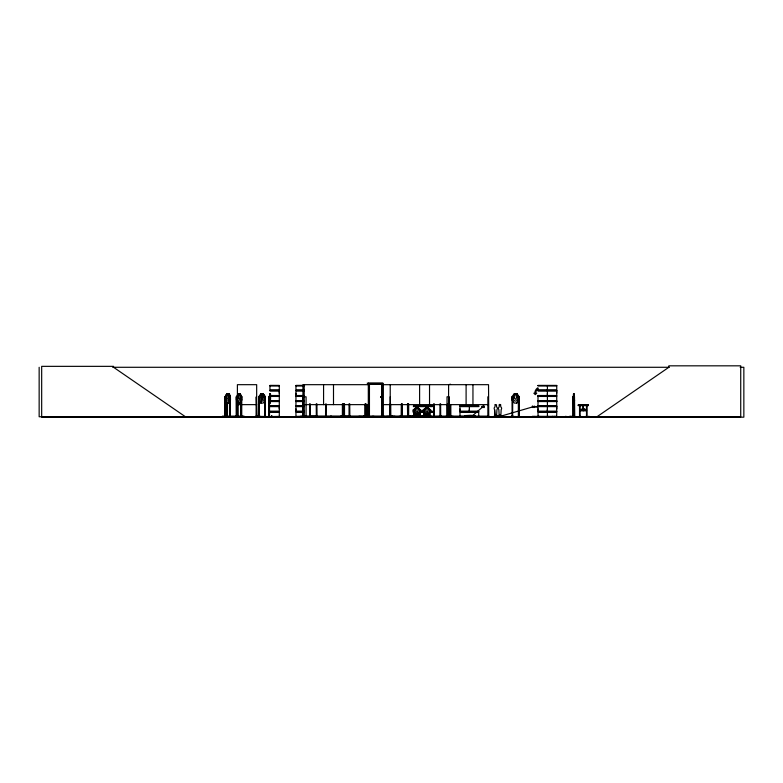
<?xml version="1.0" encoding="UTF-8"?>
<svg xmlns="http://www.w3.org/2000/svg" width="783" height="783" viewBox="0 0 783 783"><rect width="100%" height="100%" fill="white"/><g stroke="black" fill="none" stroke-linecap="round" stroke-linejoin="round"><path stroke-width="1.17" d="M279.286 408.922L279.286 406.622L269.959 406.622M279.286 393.223L279.286 390.932L269.959 390.932M304.019 411.212L295.945 411.212L295.954 408.922M304.019 395.513L295.945 395.513L295.954 393.223M469.174 411.212L459.964 411.212L459.973 408.922M478.707 411.212L469.369 411.212L469.379 408.922M538.009 411.212L538.009 408.922M547.405 411.212L547.405 406.622L556.742 406.622L556.733 411.212L547.405 411.212L547.415 408.922M547.405 395.513L547.405 390.932L556.742 390.932L556.733 395.513L547.405 395.513L547.415 393.223M556.733 408.922L556.733 406.622M556.733 393.223L556.733 390.932M299.331 416.742L306.809 416.341L295.945 416.566L295.945 412.132L304.019 412.132M306.809 416.37L295.954 416.429M340.634 416.38L348.112 416.752L340.634 416.341L348.964 416.233M369.703 416.742L359.837 416.341M369.693 416.38L362.216 416.752L381.889 416.654M386.606 416.38L395.014 416.341M403.871 416.742L411.349 416.654M445.664 416.38L453.151 416.35M573.42 416.752L573.391 396.56M573.518 398.195L573.822 399.418L574.066 396.56M574.056 396.697L573.822 394.103M230.182 396.658L230.173 416.752L230.094 396.541M573.195 396.707L573.127 416.752M224.917 396.805L225.68 396.56L225.631 416.752M229.948 396.638L229.82 416.752L229.644 416.027M237.073 396.638L237.024 416.752M500.807 415.998L501.169 409.587A1.664 1.615 -90 0 0 500.807 406.974L500.572 404.586M518.542 396.687L518.375 416.752M573.538 416.752L573.9 394.103M573.293 396.805L573.518 393.692L574.056 393.692L574.203 396.805M569.505 416.742L579.841 416.752M270.556 394.103L270.556 399.418M269.988 400.965L279.296 401.053M460.042 416.722L459.973 412.132L469.174 412.132M499.818 415.049L500.014 415M538.097 416.566L537.999 412.132L547.209 412.132M413.444 416.742L422.81 416.566M423.114 416.566L423.123 415.538L430.758 415.538L430.758 416.752M573.988 403.098L574.536 399.937L574.066 403.098L573.508 403.098L573.058 399.907L573.596 403.098M270.164 393.692L269.773 399.173L270.409 401.053M236.212 416.742L236.309 396.805L237.063 396.707M236.378 416.693L236.329 416.027M263.186 393.604L260.954 403.098L263.186 403.098L265.398 399.937L265.398 396.775L263.157 393.604L260.915 393.604L258.713 396.775L258.664 416.752L258.596 416.027L259.447 416.027M229.683 395.797L229.292 393.692L226.816 393.692L226.003 396.805L226.003 399.173L227.168 401.053L228.333 401.053L229.478 399.173M238.267 393.692L237.396 399.173L238.561 401.053L239.725 401.053L240.861 399.173L240.861 396.805L240.009 393.692L238.208 393.692M227.324 416.703L227.236 402.668M270.155 393.604L269.225 396.805L270.233 403.098M270.243 393.712L269.195 396.775L269.195 416.752M256.834 416.693L256.344 396.805L256.315 416.752M260.357 416.693L255.767 416.341L275.43 416.693M260.377 416.38L255.787 416.37M402.374 416.752L400.299 416.752M434.213 416.703L434.134 416.027M434.477 416.703L423.143 416.429M510.917 416.693L512.992 416.693M513.002 416.38L510.927 416.38L520.313 416.693M459.993 416.634L479.705 416.703L459.973 416.429M495.091 404.762L494.964 406.974A1.664 1.615 -90 0 0 494.621 409.587L494.964 415.998L496.608 415.998L496.941 409.587A1.664 1.615 -90 0 0 496.579 406.974L496.471 404.762L495.218 404.586M499.211 404.958L499.613 404.449M499.319 404.762L499.182 406.974A1.664 1.615 -90 0 0 498.849 409.587L499.211 415.998L500.826 415.998M342.279 416.654L342.308 416.027M389.875 416.693L389.973 416.027M407.933 416.654L408.041 404.008M448.101 416.742L447.954 416.027L447.876 416.752M448.463 416.37L448.62 384.678M483.767 405.976L484.002 407.689L483.923 405.848L472.863 415.46M416.536 408.305L415.744 410.918L417.359 411.701L418.191 410.028L417.359 408.305L416.536 408.374M426.52 408.305L425.717 410.918L427.332 411.701L428.164 410.028L427.332 408.305L426.52 408.374M583.306 408.472L583.443 405.633M534.094 406.563L537.755 406.563M225.044 416.752L225.024 396.775L226.845 393.604L229.311 393.604L230.437 396.805L230.476 399.937L229.311 403.098L226.786 403.098L225.142 399.907M225.181 416.752L225.083 396.775L226.874 393.692M228.558 403.02L230.476 399.937L229.311 402.971M228.587 403.098L230.408 399.937M240.029 403.098L238.179 403.098L236.417 399.937L236.417 396.775L238.238 393.604L240.029 393.604L241.8 396.775L241.741 399.937L239.97 403.098M239.95 403.02L241.8 399.937M380.597 396.834C380.861 398.85 381.575 395.562 380.518 397.216M420.725 410.077L418.23 407.992L415.695 408.06L414.501 411.545L416.145 412.749L417.789 412.749L419.404 411.545L419.404 410.028L418.191 408.051L415.695 407.992L413.199 410.077M425.707 408.109L424.474 410.028L424.474 411.545L426.128 412.749L427.763 412.749L429.378 411.545L429.378 410.028L428.164 408.051L425.668 407.992L423.172 410.018L423.172 412.093L425.668 414.109L428.203 414.109L430.699 412.034L430.699 410.018L428.203 407.992L425.668 408.06M516.731 403.02L519.188 399.937L516.77 403.098L514.333 403.098L511.935 399.937L511.935 396.775L514.353 393.604L516.79 393.604L519.188 396.775L519.168 416.752M496.324 416.36L496.628 416.752L496.784 415.665M497.89 416.634L497.44 416.36M499.211 416.752L498.556 416.634L498.575 415.665L499.182 416.742L499.427 414.902L500.19 414.902L500.229 416.536M501.003 416.536L501.012 415.665M502.157 416.634L501.668 416.36M494.543 416.36L504.095 416.536L503.567 416.36M413.277 410.096L415.695 407.992M413.277 412.015L415.734 414.06L418.23 414.05L420.637 412.015M413.199 410.018L413.199 412.093L415.695 414.109L418.23 414.109L420.725 412.034L420.725 410.018M423.172 410.077L425.707 408.051M596.979 416.752L668.858 367.286L668.858 365.827L740.728 365.827L740.728 416.752L39.15 416.752L39.15 367.286M222.235 416.703L244.325 416.693M432.402 416.703L441.818 416.38M494.513 416.752L494.357 415.665L494.856 416.36M496.5 416.732L496.784 416.625M499.867 416.625L499.72 416.752M503.645 416.634L504.095 416.625M499.593 404.449L500.591 404.586M407.61 416.703L407.473 404.008M580.056 409.724L583.306 408.716L586.506 409.724M580.056 409.998L583.257 409.039M500.229 416.36L532.283 407.013C532.45 403.774 532.998 409.118 532.283 407.013M512.62 416.027L512.611 416.752L512.738 396.707L512.013 396.805L512.121 416.752M259.408 396.766L258.664 396.805M112.635 367.286L669.23 367.286M740.18 367.286L743.85 367.286L743.85 417.173L41.675 417.173L41.675 366.346L113.555 366.346L113.555 367.286L185.424 416.752M367.188 383.171L382.985 383.171L382.985 416.752M369.41 384.238L381.918 384.238L381.918 416.752M449.814 384.267L450.558 384.267M368.666 384.678L303.569 384.678L303.618 416.752M382.006 384.678L488.533 384.678L488.739 416.703M269.949 385.402L279.296 385.402M295.945 385.402L304.577 385.383M537.99 385.402L556.752 385.402M304.019 385.569L295.945 385.579L295.954 390.012L304.019 390.012M537.99 385.579L556.752 385.588L556.733 390.012L547.405 390.012L547.405 385.588M269.969 385.862L279.286 385.862M295.954 385.862L304.01 385.862M538.009 385.862L547.2 385.862M547.415 385.862L556.733 385.862M537.999 390.012L547.209 390.012M269.9 390.326L279.355 390.326M295.886 390.326L304.068 390.326M537.931 390.326L556.801 390.326M269.9 390.609L279.355 390.609M295.886 390.609L304.068 390.609M537.931 390.609L556.801 390.609M304.019 390.932L295.945 390.932L295.945 395.513M537.999 390.932L547.209 390.932M263.157 393.692L260.954 393.692L259.907 396.805L259.907 399.173L261.356 401.053L262.804 401.053L264.233 399.173L263.157 393.692L265.28 396.805M516.751 393.692L514.372 393.692L513.188 396.805L513.188 399.173L514.774 401.053L516.349 401.053L517.906 399.173L517.906 396.805L516.731 393.692L519.09 396.805L519.1 416.752M228.45 394.103L229.165 395.904M269.959 395.513L279.296 395.513L279.296 390.932M537.999 395.513L547.209 395.513M269.9 395.836L279.355 395.836M295.886 395.836L304.068 395.836M537.931 395.836L556.801 395.836M269.9 396.12L279.355 396.12M295.886 396.12L304.068 396.12M537.931 396.12L556.801 396.12M269.959 396.443L279.296 396.443L279.296 400.857L269.969 400.739L279.296 400.867M304.019 396.443L295.945 396.443L295.945 400.857L304.019 400.857L295.954 400.739M537.999 396.443L547.209 396.443M264.762 396.56L264.585 416.752M269.538 396.521L269.518 416.752M236.417 396.775L236.574 416.752L236.779 396.805M519.168 396.775L518.395 396.805L518.571 416.742M574.516 416.752L574.458 396.775L574.634 416.752M229.615 396.805L230.437 396.805L228.558 393.692M264.527 396.805L265.398 396.775L265.192 416.752M269.558 396.805L268.99 396.805L268.99 416.752M302.933 396.805L303.187 416.752L302.855 416.027L488.837 416.135L488.837 416.752M303.608 396.805L306.084 396.805L306.084 416.752M390.218 396.805L390.472 416.752M488.533 396.805L487.858 396.805L487.858 416.752M573.528 396.805L573.596 393.604L574.516 396.805M258.781 399.907L260.954 403.098L258.713 399.937L258.821 396.805M269.303 399.907L270.243 403.02M538.009 400.739L547.2 400.739M547.415 400.739L556.733 400.739L556.733 396.443L547.405 396.443L547.405 400.857L556.752 400.857M537.99 400.867L547.219 400.867M295.945 401.053L304.019 401.102M537.99 401.102L547.219 401.102M547.405 401.053L556.752 401.053M269.949 401.268L279.296 401.268L279.286 405.702L269.959 405.702M304.019 401.268L295.945 401.258L295.954 405.702L304.019 405.702M547.219 401.268L537.99 401.268L538.009 405.702M269.969 401.552L279.286 401.552M295.954 401.552L304.01 401.552M538.009 401.552L547.2 401.552M547.415 401.552L556.733 401.552M237.396 404.635L256.677 404.635M303.569 404.635L368.666 404.635M382.006 404.635L488.533 404.635M578.294 405.085L588.268 405.085M578.294 405.359L588.268 405.359M413.473 405.702L422.8 405.702M423.133 405.702L432.47 405.702M459.964 405.702L469.174 405.702M469.369 405.702L478.707 405.702M537.999 405.702L547.209 405.702M269.9 406.025L279.355 406.025M295.886 406.025L304.068 406.025M413.404 406.025L422.869 406.025M423.074 406.025L432.539 406.025M459.895 406.025L478.765 406.025M537.931 406.025L556.801 406.025M269.9 406.308L279.355 406.308M295.886 406.308L304.068 406.308M413.404 406.308L422.869 406.308M423.074 406.308L432.539 406.308M459.895 406.308L478.765 406.308M537.931 406.308L556.801 406.308M304.019 406.622L295.945 406.622L295.945 411.212M413.473 406.622L422.8 406.622M423.133 406.622L432.47 406.622M469.174 406.622L459.964 406.622L459.964 411.212M478.707 406.622L469.369 406.622L469.369 411.212M547.209 406.622L537.999 406.622L537.999 411.212L547.209 411.212M534.114 406.984L537.755 406.984M586.457 410.018L583.257 409.137L583.129 405.633M494.621 409.587L494.983 415.998M580.007 410.83L586.555 410.83L586.555 410.204L580.007 410.204L580.056 416.752M269.959 411.212L279.296 411.212L279.296 406.622M420.461 411.212L422.644 411.212M430.131 411.212L432.47 411.212M269.9 411.525L279.355 411.525M295.886 411.525L304.068 411.525M413.404 411.525L414.041 411.525M420.5 411.525L422.869 411.525M423.074 411.525L423.701 411.525M430.17 411.525L432.539 411.525M459.895 411.525L478.765 411.525M537.931 411.525L556.801 411.525M269.9 411.809L279.355 411.809M295.886 411.809L304.068 411.809M413.404 411.809L414.041 411.809M420.5 411.809L422.869 411.809M423.074 411.809L423.701 411.809M430.17 411.809L432.539 411.809M459.895 411.809L478.765 411.809M537.931 411.809L556.801 411.809M269.959 412.132L279.296 412.132L279.296 416.556L263.538 416.654L279.286 416.429M420.461 412.132L422.8 412.132M423.133 412.132L423.769 412.132M430.131 412.132L432.47 412.132M469.369 412.132L478.707 412.132L478.707 416.556M225.641 416.027L224.848 416.027L224.858 416.752M226.63 416.027L227.305 416.027M229.546 416.027L230.427 416.027M236.241 416.027L237.034 416.027M240.939 416.027L241.732 416.027L241.722 416.752M265.32 416.027L264.458 416.027L264.458 416.752M268.921 416.027L269.548 416.027M518.375 416.027L519.246 416.027M573.078 416.027L573.587 416.027M574.33 416.027L574.8 416.752M310.342 416.233L316.166 416.233M359.554 416.341L356.862 416.752M372.914 416.341L370.232 416.752M373.188 416.341L375.703 416.752M382.084 416.341L378.218 416.752M384.424 416.341L386.009 416.752M399.056 416.341L412.426 416.341M496.823 416.223L497.939 416.223M501.051 416.223L502.157 416.223M532.244 416.341L534.897 416.341M535.19 416.341L537.549 416.752M537.96 416.341L542.335 416.752M547.513 416.341L549.872 416.752M553.052 416.341L550.566 416.752M554.609 416.341L557.173 416.752M565.463 416.341L567.949 416.752M580.027 416.341L582.386 416.752M585.919 416.341L588.17 416.752M588.425 416.341L590.989 416.752M349.864 416.38L349.717 403.842M400.24 416.38L402.325 416.38M413.483 416.429L422.791 416.429M556.733 416.429L536.326 416.468L556.752 416.556M423.123 416.566L434.526 416.654M494.327 416.634L504.223 416.742M578.343 416.654L569.574 416.38L578.412 416.742M583.306 409.039L586.506 409.998M499.241 416.752L498.712 416.742M430.033 416.027L430.014 416.752L429.701 409.646L429.701 416.752M366.023 416.713L366.092 404.008M344.06 416.693L344.021 416.027M317.066 416.693L316.919 403.842M440.056 416.703L440.144 416.027M430.699 410.077L428.164 408.109M420.637 410.096L418.23 408.06M227.021 416.693L227.011 402.668M239.97 393.604L241.8 396.775L241.007 396.805L240.958 416.752M228.587 393.604L230.408 396.775L230.28 416.752M228.616 393.692L229.478 396.805L229.566 416.752M573.293 399.173L573.9 401.053L574.301 396.541L574.379 416.752M270.233 393.604L270.409 395.376M587.025 405.633L587.025 416.752M586.506 405.633L586.506 410.155M586.506 410.83L586.506 416.752M585.42 416.752L583.09 416.752M583.286 404.801L583.306 409.137M583.286 410.204L583.286 410.83M580.056 405.633L580.056 410.155M579.537 405.633L579.537 416.752M573.166 396.541L573.283 416.752M564.964 416.752L562.634 416.752M562.302 416.752L558.993 416.752M556.684 416.752L556.733 412.132L547.405 412.132L547.405 416.556M554.08 416.752L553.581 416.752M547.356 416.752L544.175 416.752M538.009 396.443L537.999 400.857M519.002 416.027L519.002 416.752M512.855 416.752L512.855 416.027L511.984 416.027L511.984 416.752M512.219 416.027L512.229 416.752M501.355 416.536L500.817 415.665L500.826 416.536M501.13 415.665L501.14 416.536M499.446 414.902L499.554 416.536M498.888 415.665L498.888 416.536M498.771 415.665L498.751 416.536M497.127 416.536L496.598 415.665L496.608 416.536M496.911 415.665L496.921 416.536M496.011 416.536L495.972 414.902L495.199 414.902L495.228 416.36M494.67 415.665L494.67 416.536M488.455 416.027L488.455 416.752M487.78 416.027L487.78 416.752M487.378 416.135L487.378 416.752M475.075 416.752L475.075 415.616L470.642 415.303L464.994 415.616L464.994 416.752M472.952 384.678L472.952 404.635M466.1 384.678L466.1 404.635M450.754 404.596L450.802 416.752M450.47 404.654L450.47 416.752M449.814 404.654L449.696 416.752M449.276 416.752L449.295 396.805L447.024 396.805L447.024 416.752M448.698 416.027L448.698 416.752M447.279 404.008L447.318 416.752M447.201 416.027L447.201 416.752M446.741 416.027L446.741 416.752M446.741 416.027L446.741 416.752M440.77 416.027L440.77 416.752M440.623 403.842L440.692 416.752M440.526 416.027L440.535 416.752M439.968 403.842L439.899 416.752M434.379 416.027L434.379 416.752L434.301 403.842M433.753 416.027L433.733 416.752M433.655 403.842L433.635 416.752M433.508 416.027L433.508 416.752M429.877 416.027L429.887 416.752M429.534 384.678L429.534 404.635M429.358 416.752L429.358 416.027L429.211 416.752M428.203 414.109L425.668 414.109M424.18 416.742L423.72 409.626L423.72 416.752M423.251 410.028L423.251 412.073M420.784 416.752L420.784 415.538L413.14 415.538L413.14 416.752M420.187 416.752L420.187 409.646L419.717 416.752M419.61 384.678L419.61 404.635M414.207 416.742L413.737 409.626L413.737 416.752M412.073 416.135L412.073 416.752M411.457 416.752L403.95 416.752M410.693 416.135L410.85 416.752M408.795 416.027L408.795 416.752M408.716 404.008L408.579 416.752M408.413 403.842L408.452 416.752M408.315 416.027L408.325 416.752M408.119 416.027L408.119 416.752M407.777 416.027L407.757 416.752L407.737 404.008M407.395 416.027L407.405 416.752M402.09 403.842L402.11 416.752M402.022 403.842L401.924 416.752M398.87 416.752L397.304 416.752M392.469 416.135L392.469 416.752M391.128 416.341L391.079 416.135M390.805 416.027L390.805 416.752L390.727 404.008M390.218 384.678L390.218 416.752M390.051 404.008L389.993 416.752M382.789 416.752L382.789 383.357L368.539 383.357L368.539 416.752M382.084 416.752L381.996 384.15L369.331 384.15L369.41 416.752M377.827 416.752L376.261 416.752M369.449 384.267L369.449 416.654M368.353 383.171L368.353 416.752M368.255 404.625L368.167 416.752M367.374 404.831L367.374 416.752M367.188 404.762L367.276 416.752M366.16 416.027L366.16 416.752M365.827 404.008L365.818 416.752M365.524 404.008L365.573 416.752M365.446 416.027L365.446 416.752M364.917 416.027L364.927 416.752M364.849 404.008L364.751 416.752M364.017 416.135L364.017 416.752M363.361 416.135L363.361 416.752M349.639 416.027L349.639 416.752M349.042 403.842L349.042 416.752M348.964 416.027L348.964 416.752M344.5 404.008L344.5 416.752M344.246 404.008L344.236 416.752M343.943 404.008L343.943 416.752M343.336 416.027L343.346 416.752M343.267 404.008L343.189 416.752L343.062 403.842M342.983 416.027L342.983 416.752M342.386 403.842L342.386 416.752M333.499 384.678L333.499 404.635M331.434 416.135L331.434 416.752M330.465 416.135L330.465 416.752M326.364 416.027L326.364 416.752M326.286 404.008L326.208 416.752M325.611 404.008L325.552 416.752L325.532 416.027M323.575 384.678L323.575 404.635M316.841 416.027L316.841 416.752M316.244 403.842L316.322 416.752M316.166 416.027L316.166 416.752M310.264 403.842L310.342 416.752M310.185 416.027L310.185 416.752M309.588 403.842L309.667 416.752M309.51 416.027L309.51 416.752M306.368 416.027L306.368 416.752M305.801 416.027L305.801 416.752M305.791 416.027L305.791 416.752M304.871 416.135L304.871 416.752M304.704 416.027L304.783 416.752M304.626 416.027L304.626 416.752M304.029 384.678L304.107 416.752M303.892 416.027L303.97 416.752M303.413 416.135L303.413 416.752M302.933 384.678L302.933 416.752M301.798 416.135L301.798 416.752M300.819 416.135L300.819 416.752M272.073 416.027L272.083 416.752M271.887 416.752L271.701 416.027M271.535 416.027L271.515 416.752M269.293 416.027L269.274 416.752M265.124 396.805L265.036 416.752M264.762 416.027L264.742 416.752M259.339 396.541L259.447 416.752M259.261 396.805L259.153 416.752M258.87 416.027L258.889 416.752M256.628 416.752L256.677 384.678L237.396 384.678L237.396 396.413M256.413 396.805L256.374 416.752M241.683 396.805L241.673 416.752M241.487 396.805L241.487 416.752M241.272 416.027L241.301 416.752M241.193 396.805L241.135 416.752M237.787 401.61L237.826 416.752M237.719 401.61L237.758 416.752M237.464 401.61L237.464 416.752M237.396 401.61L237.396 416.752M236.838 416.027L236.838 416.752M229.311 393.604L229.311 396.041M226.923 402.668L226.982 416.752M226.698 402.668L226.698 416.752L226.659 416.027M225.396 396.805L225.445 416.752M225.279 416.027L225.308 416.752M537.911 387.742A6.284 6.117 -90 0 0 534.848 393.183L533.84 393.183L535.308 394.642L536.786 393.183L535.758 393.183A5.246 5.109 -90 0 1 538.312 388.642M533.908 406.524C534.075 409.763 534.613 404.449 533.908 406.524M482.054 406.543C482.338 409.852 483.033 404.341 482.054 406.543M227.452 394.103L226.884 398.195L228.029 399.418L228.616 396.805L228.029 394.103L227.393 394.103M238.835 394.103L238.277 398.195L239.422 399.418L240.009 396.805L239.422 394.103L238.776 394.103M261.698 394.103L261.003 398.195L262.422 399.418L263.157 396.805L262.422 394.103L261.659 394.103M515.145 394.103L514.382 398.195L515.938 399.418L516.731 396.805L515.938 394.103L515.145 394.103M222.274 416.35L244.296 416.341L222.264 416.38M279.296 385.588L269.949 385.569L269.969 390.012L279.296 390.012L279.296 385.588M556.752 401.258L547.405 401.268L547.415 405.702L556.742 405.702L556.742 401.288M588.268 404.801L578.294 404.801L578.294 405.633L588.268 405.633L588.268 404.801M449.53 416.752L449.54 404.008L449.501 416.752M401.415 416.752L401.444 403.842L401.366 416.752"/></g></svg>
